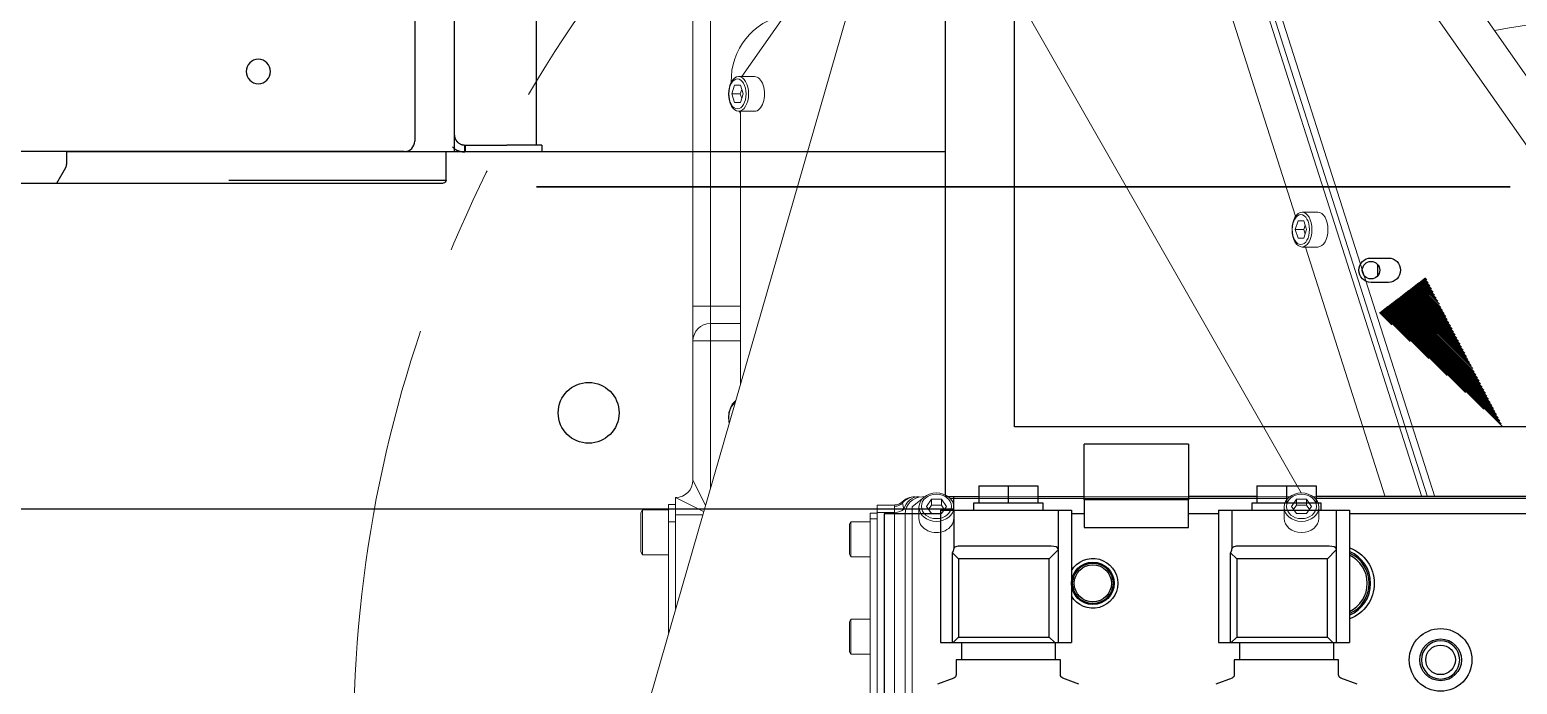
# Model space of a CAD drawing. Header units: millimetres. Extents: x 10462777 to 22643323, y 453826 to 1389191.
# Drawn here: x 11308647.1 to 11309074.9, y 584291.4 to 584479.5 of the extents above; entities that cross this region are included whole.
import ezdxf

# ---------------------------------------------------------------- set-up
doc = ezdxf.new("R2010")
doc.units = ezdxf.units.MM
doc.header["$LTSCALE"] = 200
doc.header["$MEASUREMENT"] = 0
for name, pattern in [('CENTER', [2, 1.25, -0.25, 0.25, -0.25]), ('CENTER2', [1.125, 0.75, -0.125, 0.125, -0.125]), ('PHANTOM', [2.5, 1.25, -0.25, 0.25, -0.25, 0.25, -0.25])]:
    doc.linetypes.add(name, pattern=pattern)
doc.layers.get('0').update_dxf_attribs({"linetype": 'CONTINUOUS'})
for name, color, linetype in [('1', 1, 'CENTER'), ('2', 2, 'CONTINUOUS'), ('205', 4, 'CONTINUOUS'), ('DV1_DEFAULT', 7, 'CONTINUOUS')]:
    doc.layers.add(name, color=color, linetype=linetype)
doc.layers.add('LAYOUT', color=8, linetype='CONTINUOUS', lineweight=25)

# ---------------------------------------------------------------- blocks, each defined once
blk = doc.blocks.new('r710ic')
at = {"layer": 'DV1_DEFAULT', "color": 7, "linetype": 'Continuous', "lineweight": 0}
for p, q in [((271814.43, 104177.24), (271916.04, 104248.39)), ((271971.13, 104238.74), (271971.13, 104141.01)), ((271971.62, 104238.19), (271971.62, 104141.57)), ((271918.41, 104236.11), (271816.8, 104164.96)), ((271799.37, 104118.95), (271971.13, 104173.86)), ((271800.29, 104121.38), (271971.13, 104175.99)), ((271799.37, 104117.31), (271971.13, 104172.22)), ((271899.37, 104138.78), (271971.13, 104161.72)), ((271889.37, 104142.37), (271889.37, 104137.78)), ((271894.37, 104139.11), (271891.87, 104138.28)), ((271893.08, 104138.69), (271894.37, 104138.26)), ((271896.87, 104138.28), (271894.37, 104139.11)), ((271894.37, 104138.26), (271895.66, 104138.69)), ((271899.37, 104137.78), (271899.37, 104142.37)), ((271973.91, 104140.52), (271971.86, 104139.07)), ((271971.86, 104139.07), (271971.86, 104136.18)), ((271973.58, 104139.07), (271971.86, 104139.07)), ((271974.77, 104139.91), (271973.58, 104139.07)), ((271973.58, 104139.07), (271973.58, 104136.18)), ((271975.96, 104139.07), (271973.91, 104140.52)), ((271977.35, 104142.63), (271974.14, 104142.63)), ((271975.96, 104136.18), (271975.96, 104139.07)), ((271815.37, 104049.18), (271970.05, 104137.52)), ((271815.37, 104111.92), (271890.53, 104135.95)), ((271891.87, 104138.28), (271891.87, 104136.63)), ((271891.87, 104136.63), (271894.37, 104135.8)), ((271894.37, 104138.26), (271894.37, 104135.8)), ((271894.37, 104135.8), (271896.87, 104136.63)), ((271896.87, 104136.63), (271896.87, 104138.28)), ((271973.58, 104136.18), (271971.86, 104136.18)), ((271971.86, 104136.18), (271973.91, 104134.74)), ((271973.58, 104136.18), (271974.77, 104135.35)), ((271973.91, 104134.74), (271975.96, 104136.18)), ((271971.13, 104134.24), (271971.13, 104036.01)), ((271971.62, 104133.69), (271971.62, 104036.57)), ((271974.14, 104132.63), (271977.35, 104132.63)), ((271977.35, 104037.63), (271974.14, 104037.63)), ((271973.91, 104035.52), (271971.86, 104034.07)), ((271971.86, 104034.07), (271971.86, 104031.18)), ((271973.58, 104034.07), (271971.86, 104034.07)), ((271974.77, 104034.91), (271973.58, 104034.07)), ((271973.58, 104034.07), (271973.58, 104031.18)), ((271975.96, 104034.07), (271973.91, 104035.52)), ((271975.96, 104031.18), (271975.96, 104034.07)), ((271971.13, 104029.24), (271971.13, 104028.63)), ((271971.62, 104028.69), (271971.62, 104028.63)), ((271971.62, 104028.63), (271974.08, 104025.63)), ((271973.58, 104031.18), (271971.86, 104031.18)), ((271971.86, 104031.18), (271973.91, 104029.74)), ((271973.58, 104031.18), (271974.77, 104030.35)), ((271973.91, 104029.74), (271975.96, 104031.18)), ((271974.14, 104027.63), (271977.35, 104027.63)), ((271974.75, 104023.26), (271973, 104022.84)), ((271974.08, 104025.63), (272044.7, 104025.63)), ((271976.13, 104023.63), (272045.5, 104023.63)), ((271973.52, 104020.68), (271973.52, 104015.63)), ((271975.65, 104020.63), (271973.9, 104020.63)), ((272053.13, 104020.63), (271975.65, 104020.63)), ((271975.65, 104020.63), (271975.65, 104015.63)), ((271975.65, 104015.63), (271973.52, 104015.63)), ((272053.13, 104015.63), (271975.65, 104015.63)), ((271975.85, 104015.63), (271975.85, 104013.63)), ((271977.53, 104015.63), (271977.53, 104013.63)), ((272064.92, 103939.87), (271815.37, 104011.87)), ((271977.53, 104013.63), (271975.85, 104013.63)), ((272055.05, 104013.63), (271977.53, 104013.63)), ((271978.37, 104013.63), (271978.37, 104008.03)), ((271988.37, 104008.03), (271988.37, 104013.63)), ((272006.37, 104013.63), (272006.37, 104008.03)), ((272016.37, 104008.03), (272016.37, 104013.63)), ((271850.37, 103976.71), (271807.51, 104006.72)), ((271988.37, 104008.03), (271978.37, 104008.03)), ((271978.37, 104008.03), (271979.06, 104007.63)), ((271979.06, 104007.63), (271987.68, 104007.63)), ((271987.68, 104007.63), (271988.37, 104008.03)), ((272016.37, 104008.03), (272006.37, 104008.03)), ((272006.37, 104008.03), (272007.06, 104007.63)), ((272007.06, 104007.63), (272015.68, 104007.63)), ((272015.68, 104007.63), (272016.37, 104008.03)), ((271850.37, 103980.34), (271850.37, 103975.75)), ((271860.37, 103975.75), (271860.37, 103980.34)), ((271855.37, 103977.08), (271852.87, 103976.25)), ((271852.87, 103976.25), (271852.87, 103974.59)), ((271854.08, 103976.65), (271855.37, 103976.22)), ((271857.87, 103976.25), (271855.37, 103977.08)), ((271855.37, 103976.22), (271856.66, 103976.65)), ((271855.37, 103976.22), (271855.37, 103973.77)), ((271857.87, 103974.59), (271857.87, 103976.25)), ((271938.58, 103976.32), (271860.37, 103976.32)), ((271916.37, 103967.63), (271916.37, 103976.32)), ((271921.37, 103967.63), (271921.37, 103976.32)), ((271926.37, 103976.32), (271926.37, 103967.63)), ((271852.87, 103974.59), (271855.37, 103973.77)), ((271855.37, 103973.77), (271857.87, 103974.59)), ((271818.37, 103967.63), (271916.37, 103967.63)), ((271916.37, 103967.63), (271921.37, 103967.63)), ((271916.37, 103967.63), (271916.37, 103962.63)), ((271921.37, 103967.63), (271926.37, 103967.63)), ((271926.37, 103962.63), (271926.37, 103967.63)), ((271926.37, 103967.63), (271968.7, 103967.63)), ((271966.37, 103962.63), (271973.56, 103966.23)), ((271975.4, 103965.7), (271971.37, 103957.63)), ((271976.37, 103957.63), (271976.37, 103965.42)), ((271916.37, 103962.63), (271818.37, 103962.63)), ((271926.37, 103962.63), (271916.37, 103962.63)), ((271966.37, 103962.63), (271926.37, 103962.63)), ((271971.37, 103957.63), (271976.37, 103957.63)), ((271973.37, 103955.63), (271973.37, 103957.63)), ((271978.37, 103955.63), (271973.37, 103955.63)), ((271974.87, 103955.63), (271974.87, 103948.13)), ((271976.37, 103957.63), (272003.36, 103957.63)), ((271978.37, 103957.63), (271978.37, 103955.63)), ((271978.37, 103955.63), (272010.29, 103955.63)), ((271987.87, 103948.13), (271987.87, 103955.63)), ((271974.87, 103948.13), (271975.73, 103947.63)), ((271974.87, 103948.13), (271987.87, 103948.13)), ((271974.87, 103948.13), (271987.87, 103948.13)), ((271987, 103947.63), (271975.73, 103947.63)), ((271987, 103947.63), (271987.87, 103948.13))]:
    blk.add_line(p, q, dxfattribs=at)
at = {"layer": 'DV1_DEFAULT', "color": 3, "linetype": 'CENTER2', "lineweight": 0}
blk.add_circle((272041.37, 104232.63), 367.64, dxfattribs=at)
at = {"layer": 'DV1_DEFAULT', "color": 7, "linetype": 'Continuous', "lineweight": 0}
for centre, radius, start, end in [((272041.37, 104232.63), 213, 126.267, 191.5222), ((272041.37, 104232.63), 208, 127.2842, 190.912), ((271976.13, 104028.63), 5, 180, 270), ((271972.48, 104039.62), 16.79, 270.4754, 271.7807), ((271971.09, 104020.89), 2.41, 354.7971, 50.3942), ((271973.9, 104021.83), 1.21, 251.4113, 269.9008), ((271851.37, 103992.63), 19, 190.7522, 271.8559), ((271851.37, 103992.63), 19, 298.2737, 300.8585), ((271926.37, 103967.63), 5, 180, 270), ((271966.37, 103957.63), 5, 0, 90)]:
    blk.add_arc(centre, radius, start, end, dxfattribs=at)
for centre, major_axis, ratio, start_param, end_param in [((271894.37, 104142.37), (-5, 0), 0.573576, 3.141593, 6.283185), ((271977.35, 104137.63), (0, 5), 0.819152, 3.141593, 6.283185), ((271977.35, 104032.63), (0, -5), 0.819152, 0, 3.141593), ((271976.13, 104027.65), (5, 0), 0.912738, 3.141593, 4.433764), ((271976.13, 104026.52), (-5, 0), 0.943117, 0, 0.895665), ((271976.13, 104026.39), (-5, 0), 0.999853, 0.00039, 0.80547), ((271973.93, 104020.63), (0, 3), 0.573576, 4.712389, 5.783093), ((271971.13, 104020.63), (0, 3), 0.923543, 4.712389, 5.539857), ((271855.37, 103980.34), (5, 0), 0.573576, 0, 3.141593), ((271948.37, 103975.75), (5, 0), 0.573576, 3.453962, 5.038694), ((271948.37, 103975.42), (-4.31, 0), 0.573576, 0.304619, 1.904851)]:
    blk.add_ellipse(centre, major_axis=major_axis, ratio=ratio, start_param=start_param, end_param=end_param, dxfattribs=at)
for centre, major_axis, ratio in [((271894.37, 104137.78), (-5, 0), 0.573576), ((271894.37, 104137.46), (-4.31, 0), 0.573576), ((271974.14, 104137.63), (0, 5), 0.819152), ((271973.91, 104137.63), (0, -4.31), 0.819152), ((271974.14, 104032.63), (0, -5), 0.819152), ((271973.91, 104032.63), (0, -4.31), 0.819152), ((271855.37, 103975.75), (5, 0), 0.573576), ((271855.37, 103975.42), (-4.31, 0), 0.573576)]:
    blk.add_ellipse(centre, major_axis=major_axis, ratio=ratio, dxfattribs=at)
at = {"layer": 'LAYOUT', "color": 3}
blk.add_circle((272041.37, 104232.63), 2050.12, dxfattribs=at)
blk = doc.blocks.new('A$C7DA30AB0')
at = {"layer": 'LAYOUT', "color": 6, "linetype": 'PHANTOM'}
blk.add_circle((3030.45, 3025.99, 0), 2693.02, dxfattribs=at)

msp = doc.modelspace()

# ---------------------------------------------------------------- hatches: boundary and pattern name
at = {"layer": '1', "linetype": 'Continuous'}
h = msp.add_hatch(dxfattribs=at)
h.set_pattern_fill('ANSI31', color=27, scale=0.300004, angle=135, style=0, pattern_type=0)
h.set_pattern_definition([(135, (11312330.49683, 577794.69363), (-0.212135048, -0.212135048), [])])
h.paths.add_polyline_path([(11309070.77176, 584365.43721), (11309035.17696, 584398.17456), (11309048.5204, 584408.37445)], flags=0)

# ---------------------------------------------------------------- linework, layer by layer
at = {"layer": '1', "color": 124, "linetype": 'Continuous'}
for p, q in [((11308704.36655, 584444.43833, 0), (11308657.76441, 584444.43833, 0)), ((11308766.86744, 584444.43833, 0), (11308704.36655, 584444.43833, 0)), ((11308766.86744, 584436.28822, 0), (11308766.86744, 584444.43833, 0)), ((11308910.3772, 584444.43833, 0), (11308766.86744, 584444.43833, 0)), ((11308704.36655, 584436.28822, 0), (11308766.86744, 584436.28822, 0)), ((11308392.86213, 584435.48821, 0), (11308766.06743, 584435.48821, 0)), ((11308912.87561, 584341.73464, 0), (11308392.86213, 584341.73464, 0))]:
    msp.add_line(p, q, dxfattribs=at)
at = {"layer": '1', "color": 252, "linetype": 'Continuous'}
msp.add_line((11308912.86951, 584341.43687, 0), (11308912.86951, 584345.43693, 0), dxfattribs=at)
at = {"layer": '1', "color": 124, "linetype": 'Continuous'}
msp.add_circle((11308807.86802, 584369.43727, 0), 8.75012, dxfattribs=at)
at = {"layer": '1', "color": 124, "linetype": 'Continuous', "extrusion": (0, 0, -1)}
msp.add_arc((-11308766.06743, 584436.28822, 0), 0.80001, 180, 270, dxfattribs=at)
at = {"layer": '2', "color": 252, "linetype": 'Continuous'}
for p, q in [((11308769.24292, 584655.41677, 0), (11308769.24292, 584444.53833, 0)), ((11308792.86781, 584446.41406, 0), (11308792.86781, 584519.4394, 0)), ((11308792.86781, 584446.41406, 0), (11308792.86781, 584519.4394, 0)), ((11308772.24296, 584444.43836, 0), (11308772.24296, 584446.41292, 0)), ((11308772.24296, 584446.41292, 0), (11308772.3684, 584446.41292, 0)), ((11308772.3684, 584446.41292, 0), (11308772.3684, 584444.43836, 0)), ((11308772.3684, 584446.41292, 0), (11308784.36857, 584446.41292, 0)), ((11308794.36872, 584446.41292, 0), (11308784.36857, 584446.41292, 0)), ((11308794.36872, 584446.41292, 0), (11308794.36872, 584444.43836, 0)), ((11308657.76589, 584440.99191, 0), (11308657.76589, 584444.53833, 0)), ((11308727.86689, 584444.43833, 0), (11308727.86689, 584444.53911, 0)), ((11308754.8672, 584444.53833, 0), (11308767.77843, 584444.53833, 0)), ((11308767.77843, 584444.53833, 0), (11308769.24292, 584444.53833, 0)), ((11308768.86747, 584444.44614, 0), (11308768.86747, 584444.5399, 0)), ((11308654.89775, 584435.48824, 0), (11308657.49794, 584439.9919, 0))]:
    msp.add_line(p, q, dxfattribs=at)
at = {"layer": '2', "color": 7, "linetype": 'Continuous'}
for p, q in [((11308757.86731, 584492.84532, 0), (11308757.86731, 584447.53838, 0)), ((11308754.86727, 584444.53833, 0), (11308390.8621, 584444.53833, 0))]:
    msp.add_line(p, q, dxfattribs=at)
at = {"layer": '2', "color": 172, "linetype": 'Continuous'}
for p, q in [((11308904.78324, 584434.43819, 0), (11308792.86781, 584434.43819, 0)), ((11308792.86781, 584434.43819, 0), (11308960.95636, 584434.43819, 0)), ((11309072.87179, 584434.43819, 0), (11308904.78324, 584434.43819, 0)), ((11308960.95636, 584434.43819, 0), (11309072.87179, 584434.43819, 0))]:
    msp.add_line(p, q, dxfattribs=at)
at = {"layer": '2', "color": 95, "linetype": 'Continuous'}
for p, q in [((11308792.86781, 584434.43819, 0), (11308795.67862, 584434.43819, 0)), ((11308792.86781, 584434.43819, 0), (11308822.86824, 584434.43819, 0)), ((11308896.706, 584434.43819, 0), (11308795.67862, 584434.43819, 0)), ((11308822.86824, 584434.43819, 0), (11308941.84398, 584434.43819, 0)), ((11308896.706, 584434.43819, 0), (11308923.89562, 584434.43819, 0)), ((11309042.87136, 584434.43819, 0), (11308923.89562, 584434.43819, 0)), ((11308969.0336, 584434.43819, 0), (11308941.84398, 584434.43819, 0)), ((11308969.0336, 584434.43819, 0), (11309070.06098, 584434.43819, 0)), ((11309042.87136, 584434.43819, 0), (11309072.87179, 584434.43819, 0)), ((11309072.87179, 584434.43819, 0), (11309070.06098, 584434.43819, 0))]:
    msp.add_line(p, q, dxfattribs=at)
at = {"layer": '2', "color": 7, "linetype": 'Continuous', "extrusion": (0, 0, -1)}
msp.add_circle((-11308712.86667, 584467.53866, 0), 3.50005, dxfattribs=at)
at = {"layer": '2', "color": 7, "linetype": 'Continuous'}
msp.add_arc((11308754.86727, 584447.53838, 0), 3.00004, 270, 0, dxfattribs=at)
at = {"layer": '2', "color": 252, "linetype": 'Continuous'}
msp.add_arc((11308655.76586, 584440.99191, 0), 2.00003, 329.9999999, 0, dxfattribs=at)
for points, knots in [([(11308769.24292, 584449.41296, 0), (11308769.24293, 584449.40522, 0), (11308769.24297, 584449.38976, 0), (11308769.24329, 584449.36341, 0), (11308769.24388, 584449.33485, 0), (11308769.24484, 584449.30391, 0), (11308769.24623, 584449.27068, 0), (11308769.24811, 584449.23521, 0), (11308769.25058, 584449.19756, 0), (11308769.25369, 584449.15779, 0), (11308769.25755, 584449.11595, 0), (11308769.26223, 584449.0721, 0), (11308769.26781, 584449.02632, 0), (11308769.27438, 584448.97866, 0), (11308769.28203, 584448.9292, 0), (11308769.29084, 584448.87801, 0), (11308769.30089, 584448.82517, 0), (11308769.31228, 584448.77075, 0), (11308769.32508, 584448.71485, 0), (11308769.33938, 584448.65755, 0), (11308769.35525, 584448.59893, 0), (11308769.37277, 584448.5391, 0), (11308769.39203, 584448.47817, 0), (11308769.41306, 584448.41628, 0), (11308769.43592, 584448.35356, 0), (11308769.46067, 584448.29015, 0), (11308769.48734, 584448.22618, 0), (11308769.51596, 584448.1618, 0), (11308769.54656, 584448.09712, 0), (11308769.57916, 584448.03231, 0), (11308769.61377, 584447.96748, 0), (11308769.65038, 584447.90277, 0), (11308769.689, 584447.83833, 0), (11308769.72961, 584447.77429, 0), (11308769.77217, 584447.71077, 0), (11308769.81667, 584447.64792, 0), (11308769.86306, 584447.58584, 0), (11308769.91129, 584447.52468, 0), (11308769.96131, 584447.46453, 0), (11308770.01304, 584447.40553, 0), (11308770.06643, 584447.34777, 0), (11308770.19454, 584447.21622, 0), (11308770.41412, 584447.02404, 0), (11308770.73516, 584446.81029, 0), (11308771.06234, 584446.64753, 0), (11308771.31287, 584446.55784, 0), (11308771.48875, 584446.50845, 0), (11308771.60203, 584446.48146, 0), (11308771.70931, 584446.46013, 0), (11308771.80998, 584446.44379, 0), (11308771.90344, 584446.43174, 0), (11308771.98912, 584446.4233, 0), (11308772.06659, 584446.41781, 0), (11308772.13513, 584446.41463, 0), (11308772.19524, 584446.41311, 0), (11308772.22701, 584446.41298, 0), (11308772.24296, 584446.41292, 0)], [0, 0, 0, 0, 0.013792641, 0.027536964, 0.041230525, 0.054870751, 0.068454972, 0.081980461, 0.095444467, 0.108844256, 0.122177154, 0.135440578, 0.148632086, 0.161749417, 0.174790532, 0.187753665, 0.200637369, 0.213440562, 0.226162586, 0.238803251, 0.251362899, 0.263842456, 0.276240313, 0.288556201, 0.300793464, 0.312955377, 0.325045186, 0.337066133, 0.349021492, 0.360914604, 0.372748909, 0.384527984, 0.396255576, 0.40793564, 0.419572373, 0.431170254, 0.442734075, 0.45426898, 0.465780494, 0.477274563, 0.488757578, 0.500236405, 0.55761076, 0.615700534, 0.675079324, 0.736189055, 0.761224048, 0.786582907, 0.812266294, 0.838267298, 0.864573101, 0.891166546, 0.918027576, 0.94513459, 0.972465711, 1, 1, 1, 1]), ([(11308768.70736, 584445.87739, 0), (11308768.70737, 584445.87738, 0), (11308768.70739, 584445.87737, 0), (11308769.01664, 584445.56811, 0), (11308769.36715, 584445.30167, 0), (11308770.08449, 584444.88372, 0), (11308770.45039, 584444.73211, 0), (11308771.12141, 584444.52769, 0), (11308771.42509, 584444.47387, 0), (11308771.92315, 584444.41684, 0), (11308772.11783, 584444.41289, 0), (11308772.24296, 584444.41289, 0)], [0, 0, 0, 0, 0.000000288, 0.000000288, 0.250000216, 0.250000216, 0.500000144, 0.500000144, 0.750000072, 0.750000072, 1, 1, 1, 1])]:
    msp.add_open_spline(points, degree=3, knots=knots, dxfattribs=at)
at = {"layer": '205', "color": 252, "linetype": 'Continuous'}
for p, q in [((11308910.36948, 584595.44048, 0), (11308910.36948, 584345.43693, 0)), ((11308930.36976, 584365.43721, 0), (11308930.36976, 584595.44048, 0)), ((11309032.87122, 584413.9379, 0), (11309037.87129, 584413.9379, 0)), ((11309034.87125, 584408.94298, 0), (11309034.87125, 584411.94739, 0)), ((11309037.87129, 584406.9378, 0), (11309032.87122, 584406.9378, 0)), ((11309290.37488, 584365.43721, 0), (11308930.36976, 584365.43721, 0)), ((11308980.37047, 584360.43714, 0), (11308950.37005, 584360.43714, 0)), ((11308950.37005, 584344.4371, 0), (11308950.37005, 584360.43714, 0)), ((11308980.37047, 584360.43714, 0), (11308980.37047, 584344.4371, 0)), ((11308920.05646, 584348.43697, 0), (11308920.05646, 584343.4369, 0)), ((11308920.05646, 584348.43697, 0), (11308928.55659, 584348.43697, 0)), ((11308928.55659, 584348.43697, 0), (11308937.05671, 584348.43697, 0)), ((11308928.55659, 584348.43697, 0), (11308928.55659, 584343.4369, 0)), ((11308937.05671, 584348.43697, 0), (11308937.05671, 584343.4369, 0)), ((11309000.0576, 584348.43697, 0), (11309000.0576, 584343.4369, 0)), ((11309000.0576, 584348.43697, 0), (11309008.55772, 584348.43697, 0)), ((11309008.55772, 584348.43697, 0), (11309008.55772, 584343.4369, 0)), ((11309008.55772, 584348.43697, 0), (11309017.05784, 584348.43697, 0)), ((11309017.05784, 584348.43697, 0), (11309017.05784, 584343.4369, 0)), ((11308910.36948, 584345.43693, 0), (11308920.05649, 584345.43693, 0)), ((11308918.55644, 584343.4369, 0), (11308918.55644, 584341.43687, 0)), ((11308928.55659, 584343.4369, 0), (11308918.55644, 584343.4369, 0)), ((11308938.55673, 584343.4369, 0), (11308928.55659, 584343.4369, 0)), ((11308937.05611, 584345.43693, 0), (11308950.37005, 584345.43693, 0)), ((11308938.55673, 584341.43687, 0), (11308938.55673, 584343.4369, 0)), ((11308980.37047, 584344.43691, 0), (11308950.37005, 584344.43691, 0)), ((11308950.37005, 584344.43691, 0), (11308950.37005, 584336.4368, 0)), ((11309000.05825, 584345.43693, 0), (11308980.37047, 584345.43693, 0)), ((11308980.37047, 584336.4368, 0), (11308980.37047, 584344.43691, 0)), ((11308998.55758, 584343.4369, 0), (11308998.55758, 584341.43687, 0)), ((11309008.55772, 584343.4369, 0), (11308998.55758, 584343.4369, 0)), ((11309018.55786, 584343.4369, 0), (11309008.55772, 584343.4369, 0)), ((11309220.37388, 584345.43693, 0), (11309017.06099, 584345.43693, 0)), ((11309018.55786, 584341.43687, 0), (11309018.55786, 584343.4369, 0)), ((11308909.03196, 584340.43686, 0), (11308892.86923, 584340.43686, 0)), ((11308892.86923, 584340.43686, 0), (11308892.86923, 584278.68645, 0)), ((11308909.03056, 584341.43687, 0), (11308909.16573, 584341.43687, 0)), ((11308909.03162, 584341.43687, 0), (11308909.03162, 584303.43633, 0)), ((11308909.16573, 584341.43687, 0), (11308912.80193, 584341.43687, 0)), ((11308912.80193, 584341.43687, 0), (11308912.86951, 584341.43687, 0)), ((11308912.86951, 584341.43687, 0), (11308912.86951, 584330.39771, 0)), ((11308912.86951, 584341.43687, 0), (11308914.86954, 584341.43687, 0)), ((11308914.86954, 584341.43687, 0), (11308940.86991, 584341.43687, 0)), ((11308940.86991, 584341.43687, 0), (11308942.86994, 584341.43687, 0)), ((11308942.86994, 584341.43687, 0), (11308942.86994, 584330.39771, 0)), ((11308942.86994, 584341.43687, 0), (11308942.93752, 584341.43687, 0)), ((11308942.93752, 584341.43687, 0), (11308946.57373, 584341.43687, 0)), ((11308946.57373, 584341.43687, 0), (11308946.70889, 584341.43687, 0)), ((11308946.70784, 584341.43687, 0), (11308946.70784, 584303.43633, 0)), ((11308950.37005, 584340.43686, 0), (11308946.71375, 584340.43686, 0)), ((11308989.0331, 584340.43686, 0), (11308980.37047, 584340.43686, 0)), ((11308989.0317, 584341.43687, 0), (11308989.16686, 584341.43687, 0)), ((11308989.03275, 584341.43687, 0), (11308989.03275, 584303.43633, 0)), ((11308989.16686, 584341.43687, 0), (11308992.80307, 584341.43687, 0)), ((11308992.80307, 584341.43687, 0), (11308992.87065, 584341.43687, 0)), ((11308992.87065, 584341.43687, 0), (11308992.87065, 584330.39771, 0)), ((11308992.87065, 584341.43687, 0), (11308994.87068, 584341.43687, 0)), ((11308994.87068, 584341.43687, 0), (11309020.87105, 584341.43687, 0)), ((11309020.87105, 584341.43687, 0), (11309022.87108, 584341.43687, 0)), ((11309022.87108, 584341.43687, 0), (11309022.87108, 584330.39771, 0)), ((11309022.87108, 584341.43687, 0), (11309022.93866, 584341.43687, 0)), ((11309022.93866, 584341.43687, 0), (11309026.57486, 584341.43687, 0)), ((11309026.57486, 584341.43687, 0), (11309026.71003, 584341.43687, 0)), ((11309026.70897, 584341.43687, 0), (11309026.70897, 584303.43633, 0)), ((11309220.36763, 584340.43686, 0), (11309026.71488, 584340.43686, 0)), ((11308950.37005, 584336.4368, 0), (11308980.37047, 584336.4368, 0)), ((11308912.4936, 584329.23967, 0), (11308912.80193, 584329.91531, 0)), ((11308912.4936, 584303.43633, 0), (11308912.4936, 584329.23967, 0)), ((11308914.24737, 584327.4859, 0), (11308912.4936, 584329.23967, 0)), ((11308912.86951, 584330.21351, 0), (11308912.86951, 584330.39771, 0)), ((11308940.86991, 584331.12566, 0), (11308914.86954, 584331.12566, 0)), ((11308940.34665, 584327.4859, 0), (11308942.89441, 584330.03367, 0)), ((11308942.86994, 584330.39771, 0), (11308942.86994, 584330.21351, 0)), ((11308942.89441, 584330.03367, 0), (11308942.89441, 584303.43633, 0)), ((11308992.49473, 584329.23967, 0), (11308992.80307, 584329.91531, 0)), ((11308992.49473, 584303.43633, 0), (11308992.49473, 584329.23967, 0)), ((11308994.2485, 584327.4859, 0), (11308992.49473, 584329.23967, 0)), ((11308992.87065, 584330.21351, 0), (11308992.87065, 584330.39771, 0)), ((11309020.87105, 584331.12566, 0), (11308994.87068, 584331.12566, 0)), ((11309020.34779, 584327.4859, 0), (11309022.89555, 584330.03367, 0)), ((11309022.87108, 584330.39771, 0), (11309022.87108, 584330.21351, 0)), ((11309022.89555, 584330.03367, 0), (11309022.89555, 584303.43633, 0)), ((11308914.24737, 584327.4859, 0), (11308914.24737, 584304.98824, 0)), ((11308940.34665, 584327.4859, 0), (11308914.24737, 584327.4859, 0)), ((11308940.34665, 584304.98824, 0), (11308940.34665, 584327.4859, 0)), ((11308994.2485, 584327.4859, 0), (11308994.2485, 584304.98824, 0)), ((11309020.34779, 584327.4859, 0), (11308994.2485, 584327.4859, 0)), ((11309020.34779, 584304.98824, 0), (11309020.34779, 584327.4859, 0)), ((11308909.03056, 584303.43633, 0), (11308909.16573, 584303.43633, 0)), ((11308909.16573, 584303.43633, 0), (11308912.4936, 584303.43633, 0)), ((11308912.4936, 584303.43633, 0), (11308912.69545, 584303.43633, 0)), ((11308914.24737, 584304.98824, 0), (11308912.69545, 584303.43633, 0)), ((11308912.69545, 584303.43633, 0), (11308941.89856, 584303.43633, 0)), ((11308914.24737, 584304.98824, 0), (11308940.34665, 584304.98824, 0)), ((11308915.05639, 584303.43633, 0), (11308915.05639, 584298.43626, 0)), ((11308940.34665, 584304.98824, 0), (11308941.89856, 584303.43633, 0)), ((11308941.89856, 584303.43633, 0), (11308942.89441, 584303.43633, 0)), ((11308942.05678, 584303.43633, 0), (11308942.05678, 584298.43626, 0)), ((11308942.89441, 584303.43633, 0), (11308942.93752, 584303.43633, 0)), ((11308942.93752, 584303.43633, 0), (11308946.57373, 584303.43633, 0)), ((11308946.57373, 584303.43633, 0), (11308946.70889, 584303.43633, 0)), ((11308989.0317, 584303.43633, 0), (11308989.16686, 584303.43633, 0)), ((11308989.16686, 584303.43633, 0), (11308992.49473, 584303.43633, 0)), ((11308992.49473, 584303.43633, 0), (11308992.69659, 584303.43633, 0)), ((11308994.2485, 584304.98824, 0), (11308992.69659, 584303.43633, 0)), ((11308992.69659, 584303.43633, 0), (11309021.8997, 584303.43633, 0)), ((11308994.2485, 584304.98824, 0), (11309020.34779, 584304.98824, 0)), ((11308995.05753, 584303.43633, 0), (11308995.05753, 584298.43626, 0)), ((11309020.34779, 584304.98824, 0), (11309021.8997, 584303.43633, 0)), ((11309021.8997, 584303.43633, 0), (11309022.89555, 584303.43633, 0)), ((11309022.05791, 584303.43633, 0), (11309022.05791, 584298.43626, 0)), ((11309022.89555, 584303.43633, 0), (11309022.93866, 584303.43633, 0)), ((11309022.93866, 584303.43633, 0), (11309026.57486, 584303.43633, 0)), ((11309026.57486, 584303.43633, 0), (11309026.71003, 584303.43633, 0)), ((11308913.55637, 584298.43626, 0), (11308913.55637, 584294.1292, 0)), ((11308943.5568, 584298.43626, 0), (11308913.55637, 584298.43626, 0)), ((11308943.5568, 584294.1292, 0), (11308943.5568, 584298.43626, 0)), ((11308993.55751, 584298.43626, 0), (11308993.55751, 584294.1292, 0)), ((11309023.55793, 584298.43626, 0), (11308993.55751, 584298.43626, 0)), ((11309023.55793, 584294.1292, 0), (11309023.55793, 584298.43626, 0)), ((11308912.90749, 584293.19286, 0), (11308908.22297, 584291.43616, 0)), ((11308948.8902, 584291.43616, 0), (11308944.20568, 584293.19286, 0)), ((11308992.90862, 584293.19286, 0), (11308988.2241, 584291.43616, 0)), ((11309028.89134, 584291.43616, 0), (11309024.20682, 584293.19286, 0))]:
    msp.add_line(p, q, dxfattribs=at)
for centre, radius in [((11309032.87122, 584410.43785, 0), 2.50004), ((11308952.87008, 584320.43657, 0), 6.12186), ((11308952.87008, 584320.43657, 0), 5.8107), ((11308952.87008, 584320.43657, 0), 5.35008), ((11309052.8715, 584298.43626, 0), 9.00013), ((11309052.8715, 584298.43626, 0), 6.00009), ((11309052.8715, 584298.43626, 0), 4.25006)]:
    msp.add_circle(centre, radius, dxfattribs=at)
at = {"layer": '205', "color": 252, "linetype": 'Continuous', "extrusion": (0, 0, -1)}
msp.add_circle((-11309052.8715, 584298.43626, 0), 5.50008, dxfattribs=at)
for centre, radius, start, end in [((-11309032.87122, 584410.43785, 0), 3.50005, 270, 90), ((-11309037.87129, 584410.43785, 0), 3.50005, 90, 270), ((-11309022.87108, 584320.43657, 0), 10.92899, 110.5537878, 249.4406706), ((-11308952.87008, 584320.43657, 0), 7.1541, 30.5325292, 329.4731787), ((-11308912.55636, 584294.1292, 0), 1.00001, 180, 249.4439547), ((-11308944.55681, 584294.1292, 0), 1.00001, 290.5560452, 0), ((-11308992.55749, 584294.1292, 0), 1.00001, 180, 249.4439547), ((-11309024.55795, 584294.1292, 0), 1.00001, 290.5560452, 0)]:
    msp.add_arc(centre, radius, start, end, dxfattribs=at)
at = {"layer": '205', "color": 252, "linetype": 'Continuous'}
for radius, start, end in [(9.89811, 292.8037715, 67.1794361), (9.47985, 0, 66.1106228), (8.92823, 0, 64.5355798), (8.92823, 295.4474781, 0), (9.47985, 293.8725143, 0)]:
    msp.add_arc((11309022.87108, 584320.43657, 0), radius, start, end, dxfattribs=at)
for centre, major_axis, ratio, start_param, end_param in [((11308907.86944, 584330.21351, 0), (-5.00007, 0), 0.363970233, 2.976992811, 3.141592654), ((11308914.86954, 584330.39771, 0), (-2.00003, 0), 0.363970234, 4.71238898, 6.283185307), ((11308940.86991, 584330.39771, 0), (-2.00003, 0), 0.363970234, 3.141592654, 4.71238898), ((11308947.87001, 584330.21351, 0), (-5.00007, 0), 0.36397023, 6.283185307, 6.382167068), ((11308987.87058, 584330.21351, 0), (-5.00007, 0), 0.363970234, 2.976992811, 3.141592654), ((11308994.87068, 584330.39771, 0), (-2.00003, 0), 0.363970234, 4.71238898, 6.283185307), ((11309020.87105, 584330.39771, 0), (-2.00003, 0), 0.363970234, 3.141592654, 4.71238898), ((11309027.87115, 584330.21351, 0), (-5.00007, 0), 0.363970236, 0, 0.098981763)]:
    msp.add_ellipse(centre, major_axis=major_axis, ratio=ratio, start_param=start_param, end_param=end_param, dxfattribs=at)

# ---------------------------------------------------------------- block references
at = {"ltscale": 10}
msp.add_blockref('A$C7DA30AB0', (11303684.4077, 580408.4363, 0), dxfattribs=at)
at = {"layer": 'LAYOUT', "color": 2, "rotation": 270}
msp.add_blockref('r710ic', (11204875.24796, 856316.46559, 0), dxfattribs=at)

doc.saveas('drawing.dxf')
